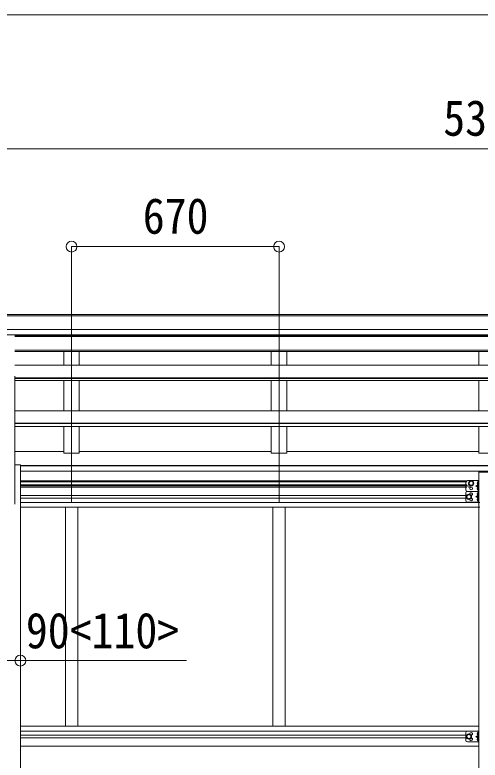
# Model space of a CAD drawing. Units: millimetres at full size, sheet at 1:35. Extents: x -9783 to 9892, y -6828 to 6752.
# Drawn here: x -1487 to 15, y 262 to 2670 of the extents above; entities that cross this region are included whole.
import ezdxf
from ezdxf.enums import TextEntityAlignment as Align

# ---------------------------------------------------------------- set-up
doc = ezdxf.new("R2010")
doc.units = ezdxf.units.MM
doc.header["$LTSCALE"] = 35
doc.header["$PDMODE"] = 32
doc.header["$PDSIZE"] = 35
for name, color, linetype, lineweight in [('0-1_本体', 4, 'Continuous', 9), ('0-8_PARTS2', 2, 'Continuous', 9), ('0-A_寸法', 6, 'Continuous', 9), ('1-1_GLASS', 4, 'Continuous', 9), ('1-2_GLASS_SEAL', 7, 'Continuous', 9)]:
    doc.layers.add(name, color=color, linetype=linetype, lineweight=lineweight)
doc.styles.add('ＭＳ ゴシック', font='')
doc.styles.get('ＭＳ ゴシック').set_extended_font_data('MS Gothic')

msp = doc.modelspace()

# ---------------------------------------------------------------- linework, layer by layer
at = {"layer": '0-1_本体'}
for p, q in [((-2637.39, 1702.42), (2709.61, 1702.42)), ((-2637.39, 1697.07), (2709.61, 1697.07)), ((-2637.39, 1653.54), (2709.61, 1653.54)), ((-2637.39, 1635.87), (2709.61, 1635.87)), ((-1486.39, 1633.5), (1558.61, 1633.5)), ((-1486.39, 1630.35), (1558.61, 1630.35)), ((-1328.89, 1630.35), (-1328.89, 1633.5)), ((-1278.89, 1630.35), (-1278.89, 1633.5)), ((-658.89, 1630.35), (-658.89, 1633.5)), ((-608.89, 1630.35), (-608.89, 1633.5)), ((11.11, 1630.35), (11.11, 1633.5)), ((-1486.39, 1586.87), (1558.61, 1586.87)), ((-1486.39, 1582.79), (1558.61, 1582.79)), ((-1328.89, 1537.64), (-1328.89, 1582.79)), ((-1278.89, 1537.64), (-1278.89, 1582.79)), ((-658.89, 1537.64), (-658.89, 1582.79)), ((-608.89, 1537.64), (-608.89, 1582.79)), ((11.11, 1537.64), (11.11, 1582.79)), ((-1486.39, 1537.64), (1558.61, 1537.64)), ((-1486.39, 1089.44), (-1486.39, 1502.08)), ((-1486.39, 1496.9), (1558.61, 1496.9)), ((-1486.39, 1495.41), (1558.61, 1495.41)), ((-1486.39, 1488.62), (1558.61, 1488.62)), ((-1328.89, 1390.33), (-1328.89, 1488.62)), ((-1278.89, 1390.33), (-1278.89, 1488.62)), ((-658.89, 1390.33), (-658.89, 1488.62)), ((-608.89, 1390.33), (-608.89, 1488.62)), ((11.11, 1390.33), (11.11, 1488.62)), ((-1486.49, 1390.33), (1558.61, 1390.33)), ((-1486.55, 1351.12), (1558.61, 1351.12)), ((-1486.47, 1349.64), (1558.61, 1349.64)), ((-1486.49, 1339.98), (1558.61, 1339.98)), ((-1328.89, 1339.98), (-1328.89, 1253.91)), ((-1278.89, 1339.98), (-1278.89, 1253.91)), ((-658.89, 1339.98), (-658.89, 1253.91)), ((-608.89, 1339.98), (-608.89, 1253.91)), ((11.11, 1339.98), (11.11, 1253.91)), ((-1486.62, 1258.71), (-1328.89, 1258.71)), ((-1328.89, 1253.91), (-1278.89, 1253.91)), ((-658.89, 1258.71), (-1278.89, 1258.71)), ((-658.89, 1253.91), (-608.89, 1253.91)), ((11.11, 1258.71), (-608.89, 1258.71)), ((11.11, 1253.91), (61.11, 1253.91)), ((-1486.39, 1215.82), (-1468.69, 1215.82)), ((-1468.69, 1215.82), (-1468.69, -1660.56)), ((-1468.69, 1214.4), (1540.78, 1214.4)), ((-1468.69, 1213.02), (1540.91, 1213.02)), ((-1468.69, 1195.84), (1540.91, 1195.84))]:
    msp.add_line(p, q, dxfattribs=at)
at = {"layer": '0-8_PARTS2'}
for p, q in [((-1303.89, 1095.64), (-1303.89, 1758.17)), ((-633.89, 1095.64), (-633.89, 1758.17))]:
    msp.add_line(p, q, dxfattribs=at)
at = {"layer": '0-A_寸法'}
for p, q in [((-2663.89, 2670.12), (8096.11, 2670.12)), ((-2643.89, 2237.8), (2716.11, 2237.8)), ((-1303.89, 1921.18), (-1303.89, 1692.17)), ((-1303.89, 1921.18), (-633.89, 1921.18)), ((-633.89, 1921.18), (-633.89, 1692.17)), ((-1558.89, 583.38), (-1468.89, 583.38)), ((-1468.89, 583.38), (-932.79, 583.38))]:
    msp.add_line(p, q, dxfattribs=at)
for p in [(-1303.89, 1921.18), (-633.89, 1921.18), (-1468.89, 583.38)]:
    msp.add_point(p, dxfattribs=at)
at = {"layer": '1-1_GLASS'}
for p, q in [((11.11, 1192.79), (11.11, -1360.56)), ((-1468.69, 1164.33), (-26.1, 1164.33)), ((-1468.69, 1160.83), (-28.1, 1160.83)), ((-1468.69, 1151.83), (-28.1, 1151.83)), ((-1468.69, 1148.33), (-28.1, 1148.33)), ((-28.1, 1143.33), (-1468.69, 1143.33)), ((-1468.69, 1117.33), (-28.1, 1117.33)), ((-1468.69, 1108.33), (-28.1, 1108.33)), ((-1468.69, 1094.83), (13.9, 1094.83)), ((-1468.69, 1078.83), (13.9, 1078.83)), ((-1323.89, 1079.33), (-1323.89, 371.83)), ((-1283.89, 1079.33), (-1283.89, 371.83)), ((-653.89, 1078.83), (-653.89, 371.83)), ((-613.89, 1078.83), (-613.89, 371.83)), ((-1468.69, 371.83), (11.11, 371.83)), ((-1468.69, 355.83), (11.11, 355.83)), ((-1468.69, 342.33), (-30.89, 342.33)), ((-1468.69, 333.33), (-30.89, 333.33)), ((-1468.69, 307.33), (11.11, 307.33))]:
    msp.add_line(p, q, dxfattribs=at)
at = {"layer": '1-2_GLASS_SEAL'}
for p, q in [((10.61, 1194.29), (10.61, 1192.79)), ((61.61, 1192.79), (10.61, 1192.79)), ((60.11, 1195.79), (12.11, 1195.79)), ((-30.89, 1160.33), (-30.89, 1135.33)), ((-25.89, 1165.33), (11.11, 1165.33)), ((8.11, 1160.83), (7.31, 1160.69)), ((8.61, 1165.33), (8.61, 1130.33)), ((11.11, 1165.33), (11.11, 1130.33)), ((8.61, 1147.83), (1.61, 1147.83)), ((8.11, 1152.83), (7.31, 1152.97)), ((8.11, 1142.83), (7.31, 1142.69)), ((8.11, 1134.83), (7.31, 1134.97)), ((8.11, 1152.83), (8.61, 1152.92)), ((8.11, 1134.83), (8.61, 1134.92)), ((-30.89, 1125.33), (-30.89, 1100.33)), ((-25.89, 1130.33), (11.11, 1130.33)), ((8.61, 1112.83), (1.61, 1112.83)), ((8.11, 1125.83), (7.31, 1125.69)), ((8.11, 1117.83), (7.31, 1117.97)), ((8.11, 1107.83), (7.31, 1107.69)), ((8.11, 1117.83), (8.61, 1117.92)), ((8.61, 1130.33), (8.61, 1095.33)), ((-25.89, 1095.33), (11.11, 1095.33)), ((8.11, 1099.83), (7.31, 1099.97)), ((8.11, 1099.83), (8.61, 1099.92)), ((-30.89, 350.33), (-30.89, 325.33)), ((-25.89, 355.33), (11.11, 355.33)), ((8.61, 337.83), (1.61, 337.83)), ((8.11, 350.83), (7.31, 350.69)), ((8.11, 342.83), (7.31, 342.97)), ((8.11, 342.83), (8.61, 342.92)), ((8.61, 355.33), (8.61, 320.33)), ((11.11, 355.33), (11.11, 320.33)), ((-25.89, 320.33), (11.11, 320.33)), ((8.11, 332.83), (7.31, 332.69)), ((8.11, 324.83), (7.31, 324.97)), ((8.11, 324.83), (8.61, 324.92))]:
    msp.add_line(p, q, dxfattribs=at)
for points in [[(-13.89, 1148.82), (-7.39, 1152.57), (-7.39, 1160.08), (-13.89, 1163.83), (-20.39, 1160.08), (-20.39, 1152.57)], [(-20.89, 1105.32), (-14.39, 1109.07), (-14.39, 1116.58), (-20.89, 1120.33), (-27.39, 1116.58), (-27.39, 1109.07)], [(-20.89, 330.32), (-14.39, 334.07), (-14.39, 341.58), (-20.89, 345.33), (-27.39, 341.58), (-27.39, 334.07)]]:
    msp.add_lwpolyline(points, close=True, dxfattribs=at)
for points in [[(9, 1156.83), (8.36, 1158.01), (6.13, 1159.13)], [(9, 1156.83), (8.36, 1155.64), (6.13, 1154.53)], [(8.11, 1152.83), (8.11, 1160.83), (8.61, 1160.74), (8.61, 1152.92)], [(8.61, 1152.83), (1.61, 1147.83), (8.61, 1142.83)], [(9, 1138.83), (8.36, 1140.01), (6.13, 1141.13)], [(9, 1138.83), (8.36, 1137.64), (6.13, 1136.53)], [(8.11, 1134.83), (8.11, 1142.83), (8.61, 1142.74), (8.61, 1134.92)], [(-25.89, 1130.33), (11.11, 1130.33), (11.11, 1095.33)], [(8.61, 1117.83), (1.61, 1112.83), (8.61, 1107.83)], [(9, 1121.83), (8.36, 1123.01), (6.13, 1124.13)], [(9, 1121.83), (8.36, 1120.64), (6.13, 1119.53)], [(8.11, 1117.83), (8.11, 1125.83), (8.61, 1125.74), (8.61, 1117.92)], [(8.11, 1099.83), (8.11, 1107.83), (8.61, 1107.74), (8.61, 1099.92)], [(9, 1103.83), (8.36, 1105.01), (6.13, 1106.13)], [(9, 1103.83), (8.36, 1102.64), (6.13, 1101.53)], [(8.61, 342.83), (1.61, 337.83), (8.61, 332.83)], [(9, 346.83), (8.36, 348.01), (6.13, 349.13)], [(9, 346.83), (8.36, 345.64), (6.13, 344.53)], [(8.11, 342.83), (8.11, 350.83), (8.61, 350.74), (8.61, 342.92)], [(9, 328.83), (8.36, 330.01), (6.13, 331.13)], [(9, 328.83), (8.36, 327.64), (6.13, 326.53)], [(8.11, 324.83), (8.11, 332.83), (8.61, 332.74), (8.61, 324.92)]]:
    msp.add_lwpolyline(points, dxfattribs=at)
for centre, radius in [((-13.89, 1156.33), 8.5), ((-13.89, 1156.33), 7.5), ((-13.89, 1156.33), 6.5), ((-13.89, 1139.33), 4.25), ((-20.89, 1112.83), 8.5), ((-20.89, 1112.83), 7.5), ((-20.89, 1112.83), 6.5), ((-20.89, 337.83), 8.5), ((-20.89, 337.83), 7.5), ((-20.89, 337.83), 6.5)]:
    msp.add_circle(centre, radius, dxfattribs=at)
for centre, radius, start, end in [((12.11, 1194.29), 1.5, 90, 180), ((-25.89, 1160.33), 5, 90, 180), ((12.21, 1156.83), 6.5, 147.94412, 212.05588), ((7.47, 1159.8), 0.9, 100, 147.94412), ((-25.89, 1135.33), 5, 180, 270), ((-20.89, 1147.83), 4.25, 94.76077, 6.29431), ((12.21, 1138.83), 6.5, 147.94412, 212.05588), ((7.47, 1153.86), 0.9, 212.05588, 260), ((7.47, 1141.8), 0.9, 100, 147.94412), ((7.47, 1135.86), 0.9, 212.05588, 260), ((-25.89, 1125.33), 5, 90, 180), ((-13.89, 1121.33), 4.25, 274.76077, 186.29431), ((-13.89, 1104.33), 4.25, 173.70569, 85.23923), ((12.21, 1121.83), 6.5, 147.94412, 212.05588), ((7.47, 1124.8), 0.9, 100, 147.94412), ((7.47, 1118.86), 0.9, 212.05588, 260), ((-25.89, 1100.33), 5, 180, 270), ((12.21, 1103.83), 6.5, 147.94412, 212.05588), ((7.47, 1106.8), 0.9, 100, 147.94412), ((7.47, 1100.86), 0.9, 212.05588, 260), ((-25.89, 350.33), 5, 90, 180), ((-13.89, 346.33), 4.25, 274.76077, 186.29431), ((12.21, 346.83), 6.5, 147.94412, 212.05588), ((7.47, 349.8), 0.9, 100, 147.94412), ((7.47, 343.86), 0.9, 212.05588, 260), ((-25.89, 325.33), 5, 180, 270), ((-13.89, 329.33), 4.25, 173.70569, 85.23923), ((12.21, 328.83), 6.5, 147.94412, 212.05588), ((7.47, 331.8), 0.9, 100, 147.94412), ((7.47, 325.86), 0.9, 212.05588, 260)]:
    msp.add_arc(centre, radius, start, end, dxfattribs=at)

# ---------------------------------------------------------------- texts
at = {"layer": '0-A_寸法', "color": 7, "style": 'ＭＳ ゴシック', "width": 0.9}
for s, p in [('5360', (-103.89, 2244.8)), ('670', (-1073.89, 1928.18)), ('90<110>', (-1451.26, 588.38))]:
    msp.add_text(s, height=115.5, dxfattribs=at).set_placement(p, align=Align.BOTTOM_LEFT)

doc.saveas('drawing.dxf')
